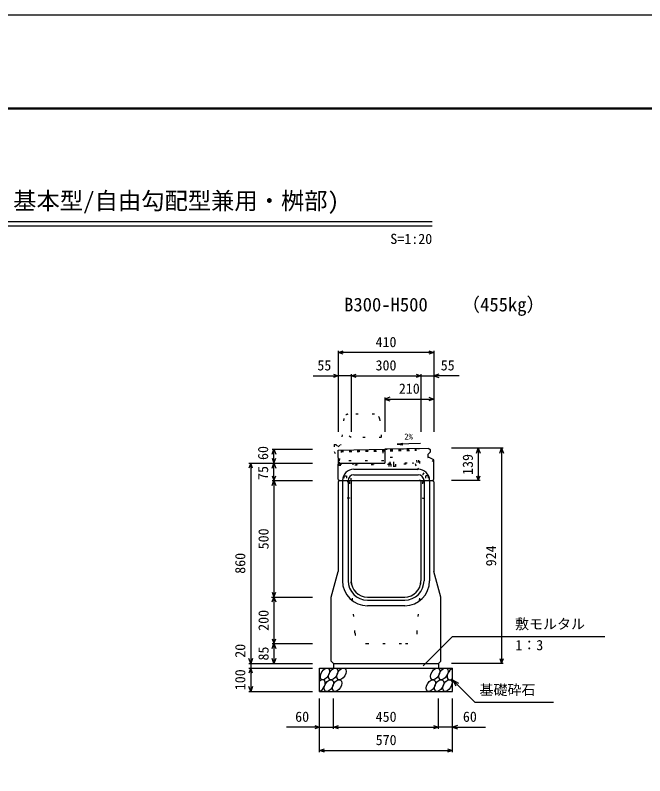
# Model space of a CAD drawing. Units: millimetres, scale not verified. Extents: x -12600 to 12600, y -5940 to 5940.
# Drawn here: x 4108 to 6811, y 2674 to 5940 of the extents above; entities that cross this region are included whole.
import ezdxf
from ezdxf.enums import TextEntityAlignment as Align

# ---------------------------------------------------------------- set-up
doc = ezdxf.new("R2010")
doc.units = ezdxf.units.MM
doc.header["$LTSCALE"] = 40
doc.linetypes.add('DOTTED', pattern=[1.75, 0.25, -1.5])
for name, color, linetype, lineweight in [('0-0_DIM', 7, 'Continuous', 25), ('0-1_Defpoints', 5, 'Continuous', 25), ('0-2_HATCH', 6, 'DOTTED', 25), ('0-5_OUTLINE', 3, 'Continuous', 25), ('0-6_OUTLINE2', 4, 'DOTTED', 25), ('0-7_TXT', 7, 'Continuous', 25), ('0-8_WAKU', 3, 'Continuous', 25)]:
    doc.layers.add(name, color=color, linetype=linetype, lineweight=lineweight)
doc.styles.add('ＭＳ ゴシック', font='')
doc.styles.get('ＭＳ ゴシック').set_extended_font_data('MS Gothic')

msp = doc.modelspace()

# ---------------------------------------------------------------- linework, layer by layer
at = {"layer": '0-0_DIM'}
for p, q in [((5495, 4498.96), (5495, 4151.46)), ((5905, 4491.46), (5495, 4491.46)), ((5905, 4498.96), (5905, 4151.46)), ((5386.62, 4391.46), (5495, 4391.46)), ((5550, 4391.46), (5495, 4391.46)), ((5550, 4398.96), (5550, 4151.46)), ((5550, 4391.46), (5850, 4391.46)), ((5850, 4398.96), (5850, 4151.46)), ((5850, 4391.46), (5905, 4391.46)), ((6013.38, 4391.46), (5905, 4391.46)), ((5695, 4298.96), (5695, 4151.46)), ((5695, 4291.46), (5905, 4291.46)), ((5211.5, 4076.46), (5384, 4076.46)), ((5219, 4016.46), (5219, 4076.46)), ((6203.5, 4080.46), (5981, 4080.46)), ((6096, 4080.46), (6096, 3941.46)), ((6196, 4080.46), (6196, 3156.46)), ((5111.5, 4016.46), (5384, 4016.46)), ((5119, 4016.46), (5119, 3156.46)), ((5219, 3941.46), (5219, 4016.46)), ((5211.5, 3941.46), (5384, 3941.46)), ((6103.5, 3941.46), (5981, 3941.46)), ((5208.25, 3441.46), (5380.75, 3441.46)), ((5211.5, 3441.46), (5384, 3441.46)), ((5858.77, 3145.65), (5985, 3271.89)), ((5985, 3271.89), (6639.81, 3271.89)), ((5211.5, 3241.46), (5384, 3241.46)), ((5219, 3241.46), (5219, 3156.46)), ((5111.5, 3156.46), (5384, 3156.46)), ((5111.5, 3136.46), (5384, 3136.46)), ((5119, 3156.46), (5119, 3136.46)), ((5119, 3136.46), (5119, 3036.46)), ((6203.5, 3156.46), (5981, 3156.46)), ((5985, 3086.46), (6080.76, 2990.71)), ((5985, 3086.46), (6010.98, 3071.46)), ((5985, 3086.46), (6000, 3060.48)), ((5111.5, 3036.46), (5384, 3036.46)), ((5415, 2775.1), (5415, 3006.46)), ((5475, 2875.1), (5475, 3006.46)), ((5925, 2875.1), (5925, 3006.46)), ((5985, 2775.1), (5985, 3006.46)), ((6080.76, 2990.71), (6418.31, 2990.71)), ((5415, 2882.6), (5273.21, 2882.6)), ((5415, 2882.6), (5475, 2882.6)), ((5475, 2882.6), (5925, 2882.6)), ((5985, 2882.6), (5925, 2882.6)), ((5985, 2882.6), (6126.79, 2882.6)), ((5415, 2782.6), (5985, 2782.6))]:
    msp.add_line(p, q, dxfattribs=at)
for points in [[(5516.14, 4483.77), (5495, 4491.46), (5516.14, 4499.16)], [(5883.86, 4499.16), (5905, 4491.46), (5883.86, 4483.77)], [(5473.86, 4399.16), (5495, 4391.46), (5473.86, 4383.77)], [(5571.14, 4383.77), (5550, 4391.46), (5571.14, 4399.16)], [(5828.86, 4399.16), (5850, 4391.46), (5828.86, 4383.77)], [(5926.14, 4399.16), (5905, 4391.46), (5926.14, 4383.77)], [(5716.14, 4299.16), (5695, 4291.46), (5716.14, 4283.77)], [(5883.86, 4299.16), (5905, 4291.46), (5883.86, 4283.77)], [(5211.3, 4055.32), (5219, 4076.46), (5226.7, 4055.32)], [(6088.3, 4059.32), (6096, 4080.46), (6103.7, 4059.32)], [(6188.3, 4059.32), (6196, 4080.46), (6203.7, 4059.32)], [(5211.3, 4037.61), (5219, 4016.46), (5226.7, 4037.61)], [(5126.7, 3995.32), (5119, 4016.46), (5111.3, 3995.32)], [(5211.3, 3995.32), (5219, 4016.46), (5226.7, 3995.32)], [(5211.3, 3962.61), (5219, 3941.46), (5226.7, 3962.61)], [(6088.3, 3962.61), (6096, 3941.46), (6103.7, 3962.61)], [(5211.3, 3920.32), (5219, 3941.46), (5226.7, 3920.32)], [(5219, 3941.46), (5219, 3441.46), (5219, 3241.46)], [(5211.3, 3462.61), (5219, 3441.46), (5226.7, 3462.61)], [(5211.3, 3420.32), (5219, 3441.46), (5226.7, 3420.32)], [(5211.3, 3262.61), (5219, 3241.46), (5226.7, 3262.61)], [(5211.3, 3220.32), (5219, 3241.46), (5226.7, 3220.32)], [(5126.7, 3177.61), (5119, 3156.46), (5111.3, 3177.61)], [(5226.7, 3177.61), (5219, 3156.46), (5211.3, 3177.61)], [(6188.3, 3177.61), (6196, 3156.46), (6203.7, 3177.61)], [(5126.7, 3115.32), (5119, 3136.46), (5111.3, 3115.32)], [(5126.7, 3057.61), (5119, 3036.46), (5111.3, 3057.61)], [(5393.86, 2890.29), (5415, 2882.6), (5393.86, 2874.9)], [(5496.14, 2874.9), (5475, 2882.6), (5496.14, 2890.29)], [(5903.86, 2890.29), (5925, 2882.6), (5903.86, 2874.9)], [(6006.14, 2890.29), (5985, 2882.6), (6006.14, 2874.9)], [(5436.14, 2774.9), (5415, 2782.6), (5436.14, 2790.29)], [(5963.86, 2790.29), (5985, 2782.6), (5963.86, 2774.9)]]:
    msp.add_lwpolyline(points, dxfattribs=at)
at = {"layer": '0-1_Defpoints'}
msp.add_lwpolyline([(-4200, -5940), (12600, -5940), (12600, 5940), (-4200, 5940)], close=True, dxfattribs=at)
at = {"layer": '0-2_HATCH', "linetype": 'Continuous'}
for p, q in [((5495, 4072.65), (5695, 4076.46)), ((5496.23, 4008.16), (5495, 4072.65))]:
    msp.add_line(p, q, dxfattribs=at)
at = {"layer": '0-2_HATCH'}
for p, q in [((5500.64, 4012.75), (5499.5, 4072.74)), ((5507.3, 4072.89), (5508.44, 4012.9)), ((5510.8, 4072.96), (5511.94, 4012.97)), ((5514.3, 4073.02), (5515.44, 4013.03)), ((5542.59, 4073.56), (5543.74, 4013.57)), ((5546.09, 4073.63), (5547.24, 4013.64)), ((5549.59, 4073.69), (5550.74, 4013.71)), ((5577.89, 4074.23), (5579.03, 4014.24)), ((5581.39, 4074.3), (5582.53, 4014.31)), ((5584.89, 4074.37), (5586.03, 4014.38)), ((5613.18, 4074.9), (5614.32, 4014.92)), ((5616.68, 4074.97), (5617.82, 4014.98)), ((5620.18, 4075.04), (5621.32, 4015.05)), ((5648.47, 4075.58), (5649.62, 4015.59)), ((5651.97, 4075.64), (5653.12, 4015.66)), ((5655.47, 4075.71), (5656.62, 4015.72)), ((5684.17, 4076.26), (5685.31, 4016.27)), ((5687.27, 4076.32), (5688.41, 4016.33)), ((5691.17, 4076.39), (5692.31, 4016.4)), ((5695, 4076.46), (5843.94, 4079.3)), ((5719.06, 4076.92), (5720.2, 4016.93)), ((5722.56, 4076.99), (5723.79, 4012.5)), ((5726.06, 4077.05), (5727.2, 4017.07)), ((5754.36, 4077.59), (5755.5, 4017.6)), ((5757.85, 4077.66), (5759, 4017.67)), ((5761.35, 4077.73), (5762.5, 4017.74)), ((5790.05, 4078.27), (5791.19, 4018.28)), ((5793.15, 4078.33), (5794.38, 4013.84)), ((5797.05, 4078.41), (5798.19, 4018.42)), ((5824.94, 4078.94), (5826.09, 4018.95)), ((5828.44, 4079), (5829.58, 4019.02)), ((5833.08, 4019.08), (5831.94, 4079.07)), ((5840.58, 4019.23), (5839.44, 4079.21)), ((5845.17, 4014.81), (5843.94, 4079.3)), ((5500.64, 4012.75), (5840.58, 4019.23)), ((5717.62, 4042.39), (5733.61, 4042.69)), ((5718.19, 4012.39), (5717.62, 4042.39)), ((5734.18, 4012.7), (5733.61, 4042.69)), ((5815.59, 4018.75), (5815.67, 4014.25)), ((5496.23, 4008.16), (5845.17, 4014.81)), ((5556.96, 4013.82), (5557.05, 4009.32)), ((5712.32, 4012.28), (5740.01, 4012.81)), ((5712.32, 4012.28), (5712.51, 4002.28)), ((5740.2, 4002.81), (5712.51, 4002.28)), ((5720.7, 4012.44), (5720.89, 4002.44)), ((5731.67, 4012.65), (5731.86, 4002.65)), ((5740.01, 4012.81), (5740.2, 4002.81))]:
    msp.add_line(p, q, dxfattribs=at)
at = {"layer": '0-2_HATCH', "linetype": 'Continuous'}
for centre in [(5437.89, 3111.46), (5473.37, 3111.46), (5508.84, 3111.46), (5911.05, 3111.46), (5946.52, 3111.46), (5454.77, 3061.46), (5490.25, 3061.46), (5892.45, 3061.46), (5927.93, 3061.46), (5963.41, 3061.46)]:
    msp.add_ellipse(centre, major_axis=(14.54, 23.54), ratio=0.5792, dxfattribs=at)
for centre, start_param, end_param in [((5982, 3111.46), 0.6666252, 4.1103269), ((5419.3, 3061.46), 3.7419964, 7.318141)]:
    msp.add_ellipse(centre, major_axis=(14.54, 23.54), ratio=0.5792, start_param=start_param, end_param=end_param, dxfattribs=at)
at = {"layer": '0-5_OUTLINE', "linetype": 'DOTTED'}
for p, q in [((5650.46, 4226.41), (5536.66, 4226.41)), ((5518.19, 4208.41), (5507, 4096.46)), ((5671.8, 4208.45), (5690, 4026.46)), ((5477, 4096.46), (5477, 4066.46)), ((5477, 4096.46), (5485, 4096.46)), ((5485, 4096.46), (5495, 4086.46)), ((5477, 4066.46), (5500, 4026.46)), ((5690, 4026.46), (5500, 4026.46))]:
    msp.add_line(p, q, dxfattribs=at)
at = {"layer": '0-5_OUTLINE'}
for p, q in [((5884, 4080.06), (5695, 4076.46)), ((5695, 4076.46), (5695, 4016.46)), ((5880, 4053.46), (5889, 4063.46)), ((5880, 4053.46), (5880, 4043.46)), ((5884, 4080.06), (5889, 4075.16)), ((5889, 4075.16), (5889, 4063.46)), ((5905, 4030.46), (5880, 4043.46)), ((5905, 3946.46), (5905, 4030.46)), ((5495, 4011.46), (5500, 4016.46)), ((5495, 3946.46), (5495, 4011.46)), ((5500, 4016.46), (5695, 4016.46)), ((5495, 3946.46), (5500, 3941.46)), ((5495, 3936.46), (5500, 3941.46)), ((5495, 3936.46), (5495, 3551.46)), ((5500, 3941.46), (5900, 3941.46)), ((5550, 3941.46), (5550, 3511.46)), ((5850, 3941.46), (5850, 3511.46)), ((5900, 3941.46), (5905, 3946.46)), ((5900, 3941.46), (5905, 3936.46)), ((5905, 3936.46), (5905, 3551.46)), ((5465, 3441.46), (5495, 3551.46)), ((5935, 3441.46), (5905, 3551.46)), ((5465, 3166.46), (5465, 3441.46)), ((5620, 3441.46), (5780, 3441.46)), ((5935, 3166.46), (5935, 3441.46)), ((5415, 3136.46), (5985, 3136.46)), ((5415, 3036.46), (5415, 3136.46)), ((5465, 3166.46), (5475, 3156.46)), ((5475, 3156.46), (5925, 3156.46)), ((5475, 3156.46), (5475, 3136.46)), ((5925, 3156.46), (5935, 3166.46)), ((5925, 3156.46), (5925, 3136.46)), ((5985, 3036.46), (5985, 3136.46)), ((5415, 3036.46), (5985, 3036.46))]:
    msp.add_line(p, q, dxfattribs=at)
at = {"layer": '0-5_OUTLINE', "linetype": 'DOTTED'}
msp.add_lwpolyline([(5495, 4086.46), (5505, 4096.46), (5507, 4096.46)], dxfattribs=at)
for centre, start, end in [((5538.1, 4206.46), 94.13229, 174.40835), ((5651.9, 4206.46), 4.08463, 93.6009)]:
    msp.add_arc(centre, 20, start, end, dxfattribs=at)
at = {"layer": '0-5_OUTLINE'}
for centre, start, end in [((5620, 3511.46), 180, 270), ((5780, 3511.46), 270, 0)]:
    msp.add_arc(centre, 70, start, end, dxfattribs=at)
at = {"layer": '0-6_OUTLINE2'}
for p, q in [((5500, 4026.46), (5507, 4096.46)), ((5832.62, 3988.2), (5881.63, 4042.62)), ((5903.37, 4031.31), (5842.93, 3949.28)), ((5550, 3941.46), (5556.72, 4009.32)), ((5825.67, 4014.44), (5845, 3941.46)), ((5519, 3961.96), (5531, 3961.96)), ((5519, 3961.96), (5519, 3936.96)), ((5531, 3961.96), (5531, 3936.96)), ((5881, 3961.96), (5869, 3961.96)), ((5869, 3961.96), (5869, 3936.96)), ((5881, 3961.96), (5881, 3936.96)), ((5543, 3936.96), (5495.5, 3936.96)), ((5857, 3936.96), (5904.5, 3936.96)), ((5566.57, 3287.77), (5550, 3511.46)), ((5833.43, 3287.77), (5850, 3511.46)), ((5616.43, 3241.46), (5783.57, 3241.46))]:
    msp.add_line(p, q, dxfattribs=at)
at = {"layer": '0-6_OUTLINE2', "linetype": 'Continuous'}
for p, q in [((5562, 3990.46), (5838, 3990.46)), ((5562, 3966.46), (5838, 3966.46)), ((5513, 3941.46), (5513, 3511.46)), ((5537, 3941.46), (5537, 3511.46)), ((5863, 3941.46), (5863, 3511.46)), ((5887, 3941.46), (5887, 3511.46)), ((5620, 3428.46), (5780, 3428.46)), ((5780, 3404.46), (5620, 3404.46))]:
    msp.add_line(p, q, dxfattribs=at)
at = {"layer": '0-6_OUTLINE2'}
for points in [[(5680, 4126.46), (5550, 4126.46), (5513, 4156.46)], [(5543, 3936.96), (5543, 3866.46), (5495, 3866.46)], [(5857, 3936.96), (5857, 3866.46), (5905, 3866.46)]]:
    msp.add_lwpolyline(points, dxfattribs=at)
at = {"layer": '0-6_OUTLINE2', "linetype": 'Continuous'}
for centre, radius, start, end in [((5562, 3941.46), 49, 90, 180), ((5838, 3941.46), 49, 0, 90), ((5562, 3941.46), 25, 90, 180), ((5838, 3941.46), 25, 0, 90), ((5620, 3511.46), 107, 180, 270), ((5620, 3511.46), 83, 180, 270), ((5780, 3511.46), 83, 270, 0), ((5780, 3511.46), 107, 270, 0)]:
    msp.add_arc(centre, radius, start, end, dxfattribs=at)
at = {"layer": '0-6_OUTLINE2'}
for centre, start, end in [((5616.43, 3291.46), 184.23639, 270), ((5783.57, 3291.46), 270, 355.76361)]:
    msp.add_arc(centre, 50, start, end, dxfattribs=at)
at = {"layer": '0-7_TXT'}
for p, q in [((2501.64, 5054.39), (5898.36, 5054.39)), ((2501.64, 5035.19), (5898.36, 5035.19)), ((5747.97, 4098.3), (5771.52, 4102.96)), ((5848.1, 4100.37), (5747.97, 4098.3)), ((5747.97, 4098.3), (5771.69, 4094.62))]:
    msp.add_line(p, q, dxfattribs=at)
at = {"layer": '0-8_WAKU', "lineweight": 50}
msp.add_lwpolyline([(-3800, -5540), (12200, -5540), (12200, 5540), (-3800, 5540)], close=True, dxfattribs=at)

# ---------------------------------------------------------------- texts
at = {"layer": '0-0_DIM', "style": 'ＭＳ ゴシック'}
for s, p in [('410', (5655, 4501.46)), ('55', (5405.16, 4401.46)), ('300', (5655, 4401.46)), ('55', (5934.84, 4401.46)), ('210', (5755, 4301.46)), ('敷モルタル', (6253.94, 3290.62)), ('1：3', (6254.94, 3199.93)), ('基礎砕石', (6101.32, 3007.88)), ('60', (5310, 2892.6)), ('450', (5655.53, 2892.6)), ('60', (6030, 2892.6)), ('570', (5655.53, 2792.6))]:
    msp.add_text(s, height=43.99, dxfattribs=at).set_placement(p, align=Align.BOTTOM_LEFT)
for s, p in [('60', (5207.16, 4030.08)), ('139', (6086, 3965.96)), ('75', (5207.16, 3944.32)), ('500', (5209, 3646.46)), ('924', (6186, 3573.46)), ('860', (5109, 3541.46)), ('200', (5209, 3296.46)), ('20', (5109, 3180.78)), ('85', (5209, 3168.96)), ('100', (5109, 3041.46))]:
    msp.add_text(s, height=43.99, rotation=90, dxfattribs=at).set_placement(p, align=Align.BOTTOM_LEFT)
at = {"layer": '0-7_TXT', "style": 'ＭＳ ゴシック'}
for s, height, p in [('群馬県型管渠型側溝(B300 基本型/自由勾配型兼用・桝部)', 73.31, (2900, 5084.39)), ('S', 43.99, (5718.36, 4944.39)), ('1', 43.99, (5778.36, 4944.39)), ('2', 43.99, (5838.36, 4944.39)), ('0', 43.99, (5868.36, 4944.39)), ('=', 43.99, (5748.36, 4944.39)), (':', 43.99, (5808.36, 4944.39)), ('（455kg）', 58.65, (6023.7, 4650.44)), ('B300-H500', 58.65, (5520, 4650.44)), ('2%', 26.39, (5778.87, 4109.37))]:
    msp.add_text(s, height=height, dxfattribs=at).set_placement(p, align=Align.BOTTOM_LEFT)

doc.saveas('drawing.dxf')
